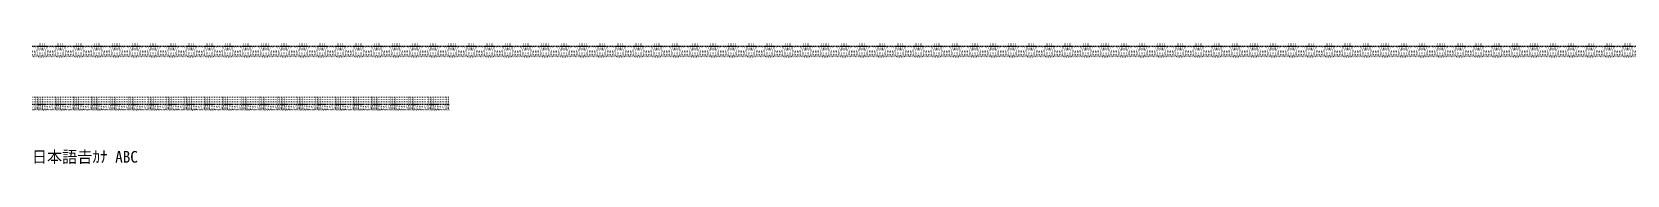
# Model space of a CAD drawing. Units: millimetres on the paper. Extents: x 0 to 300, y 10 to 33.
import ezdxf
from ezdxf.enums import TextEntityAlignment as Align

# ---------------------------------------------------------------- set-up
doc = ezdxf.new("R2010")
doc.units = ezdxf.units.MM
doc.layers.add('0-0_0', color=4, linetype='Continuous')
doc.styles.add('ＭＳ ゴシック', font='')
doc.styles.get('ＭＳ ゴシック').set_extended_font_data('MS Gothic')

msp = doc.modelspace()

# ---------------------------------------------------------------- texts
at = {"layer": '0-0_0', "style": 'ＭＳ ゴシック'}
for s, width, p in [('文文文文文文文文文文文文文文文文文文文文文文文文文文文文文文文文文文文文文文文文文文文文文文文文文文文文文文文文文文文文文文文文文文文文文文文文文文文文文文文文文文文文文文文文文文文文文文文文文文文文文文文文文文文文文文文文文文文文文文文文文文文文文文文文文文文文文文文文文文文文文文文文文文文文文文文文文文文文文文文文文文文文文文文文文文文文文文文文文文文文文文文文文文文文文文文文文文文文文文文文文文文文文文文文文文文文文文文文文文文文文文文文文文文文文文文文文文文文文文文文文文文文文文文文文文文文文文文文文文文文文文文文文文文文文文文文文文文文文文文文文文文文文文文文文文文文文文文文文文文文文文文文文文文文文文文文文文文文文文文文文文文文文文文文文文文文文文文文文文文文文文文文文文文文文文文文文文文文文文文文文文文文文文文文文文文文文文文文文文文文文文文文文文文文文文文文文文文文文文文文文文文文文文文文文文文文文文文文文文文文文文文文文文文文文文文文文文文文文文文文文文文文文文文文文文文文文文文文文文文文文文文文文文文文文文文文文文文文文文文文文文文文文文文文文文文文文文文文文文文文文文文文文文文文文文文文文文文文文文文文文文文文文文文文文文文文文文文文文文文文文文文文文文文文文文文文文文文文文文文文文文文文文文文文文文文文文文文文文文文文文文文文文文文文文文文文文文文文文文文文文文文文文文文文文文文文文文文文文文文文文文文文文文文文文文文文文文文文文文文文文文文文文文文文文文文文文文文文文文文文文文文文文文文文文文文文文文文文文文文文文文文文文文文文文文文文文文文文文文文文文文文文文文文文文文文文文文文文文文文文文文文文文文文文文文文文文文文文文文文文文文文文文文文文文文文文文文文文文文文文文文文文文文文文文文文文文文文文文文文文文文文文文文文文文文文文文文文文文文文文文文文文文文文文文文文文文文文文文文文文文文文文文文文文文文文文文文文文文文文文文文文文文文文文文文文文文文文文文文文文文文文文文文文文文文文文文文文文文文文文文文文文文文文文文文文文文文文文文文文文文文文文文文文文文文文文文文文文文文文文文文文文文文文文文文文文文文文文文文文文文文文文文文文文文文文文文文文文文文文文文文文文文文文文文文文文文文文文文文文文文文文文文文文文文文文文文文文文文文文文', 0.1, (0, 30)), ('長長長長長長長長長長長長長長長長長長長長長長長長長長長長長長長長長長長長長長長長長長長長長長長長長長長長長長長長長長長長長長長長長長長長長長長長長長長長長長長長長長長長長長長長長長長長長長長長長長長長長長長長長長長長長長長長長長長長長長長長長長長長長長長長長長長長長長長長長長長長長長長長長長長長長長長長長長長長長長長長長長長長長長長長長長長長長長長長長長長長長長長長長長長長長長長長長長長長長長長長長長長長長長長長長長長長長長長長長長長長長長長長長長長長長長長長長長長長長長長長長長長長長長長長長長長長長長長', 0.1, (0, 20)), ('日本語𠮷ｶﾅ ABC', 0.95, (0, 10))]:
    msp.add_text(s, height=2.199, dxfattribs=dict(at, width=width)).set_placement(p, align=Align.BOTTOM_LEFT)

doc.saveas('drawing.dxf')
